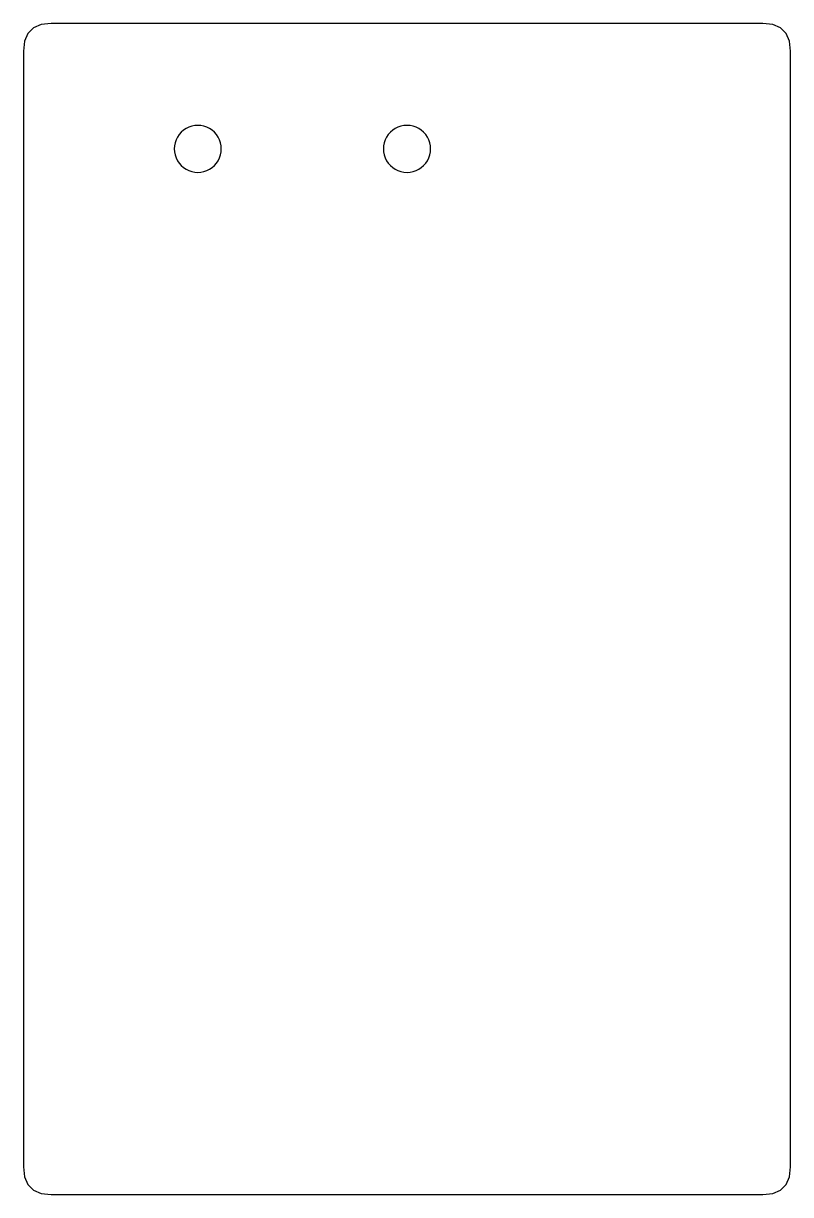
# Model space of a CAD drawing. Header units: millimetres. Extents: x -55 to 55, y -150 to 18.
import ezdxf

# ---------------------------------------------------------------- set-up
doc = ezdxf.new("R2010")
doc.units = ezdxf.units.MM

msp = doc.modelspace()

# ---------------------------------------------------------------- linework, layer by layer
at = {"layer": 'HOLES'}
for points in [[(-26.625, 0), (-26.6539, 0.4405), (-26.74, 0.8735), (-26.8819, 1.2916), (-27.0772, 1.6875), (-27.3224, 2.0546), (-27.6135, 2.3865), (-27.9454, 2.6776), (-28.3125, 2.9228), (-28.7084, 3.1181), (-29.1265, 3.26), (-29.5595, 3.3461), (-30, 3.375), (-30.4405, 3.3461), (-30.8735, 3.26), (-31.2916, 3.1181), (-31.6875, 2.9228), (-32.0546, 2.6776), (-32.3865, 2.3865), (-32.6776, 2.0546), (-32.9228, 1.6875), (-33.1181, 1.2916), (-33.26, 0.8735), (-33.3461, 0.4405), (-33.375, 0), (-33.3461, -0.4405), (-33.26, -0.8735), (-33.1181, -1.2916), (-32.9228, -1.6875), (-32.6776, -2.0546), (-32.3865, -2.3865), (-32.0546, -2.6776), (-31.6875, -2.9228), (-31.2916, -3.1181), (-30.8735, -3.26), (-30.4405, -3.3461), (-30, -3.375), (-29.5595, -3.3461), (-29.1265, -3.26), (-28.7084, -3.1181), (-28.3125, -2.9228), (-27.9454, -2.6776), (-27.6135, -2.3865), (-27.3224, -2.0546), (-27.0772, -1.6875), (-26.8819, -1.2916), (-26.74, -0.8735), (-26.6539, -0.4405)], [(3.375, 0), (3.3461, 0.4405), (3.26, 0.8735), (3.1181, 1.2916), (2.9228, 1.6875), (2.6776, 2.0546), (2.3865, 2.3865), (2.0546, 2.6776), (1.6875, 2.9228), (1.2916, 3.1181), (0.8735, 3.26), (0.4405, 3.3461), (0, 3.375), (-0.4405, 3.3461), (-0.8735, 3.26), (-1.2916, 3.1181), (-1.6875, 2.9228), (-2.0546, 2.6776), (-2.3865, 2.3865), (-2.6776, 2.0546), (-2.9228, 1.6875), (-3.1181, 1.2916), (-3.26, 0.8735), (-3.3461, 0.4405), (-3.375, 0), (-3.3461, -0.4405), (-3.26, -0.8735), (-3.1181, -1.2916), (-2.9228, -1.6875), (-2.6776, -2.0546), (-2.3865, -2.3865), (-2.0546, -2.6776), (-1.6875, -2.9228), (-1.2916, -3.1181), (-0.8735, -3.26), (-0.4405, -3.3461), (0, -3.375), (0.4405, -3.3461), (0.8735, -3.26), (1.2916, -3.1181), (1.6875, -2.9228), (2.0546, -2.6776), (2.3865, -2.3865), (2.6776, -2.0546), (2.9228, -1.6875), (3.1181, -1.2916), (3.26, -0.8735), (3.3461, -0.4405)]]:
    msp.add_lwpolyline(points, close=True, dxfattribs=at)
at = {"layer": 'OUTLINE'}
msp.add_lwpolyline([(-55, -146), (-54.84, -147.44), (-54.36, -148.56), (-53.56, -149.36), (-52.44, -149.84), (-51, -150), (51, -150), (52.44, -149.84), (53.56, -149.36), (54.36, -148.56), (54.84, -147.44), (55, -146), (55, 14), (54.84, 15.44), (54.36, 16.56), (53.56, 17.36), (52.44, 17.84), (51, 18), (-51, 18), (-52.44, 17.84), (-53.56, 17.36), (-54.36, 16.56), (-54.84, 15.44), (-55, 14)], close=True, dxfattribs=at)

doc.saveas('drawing.dxf')
